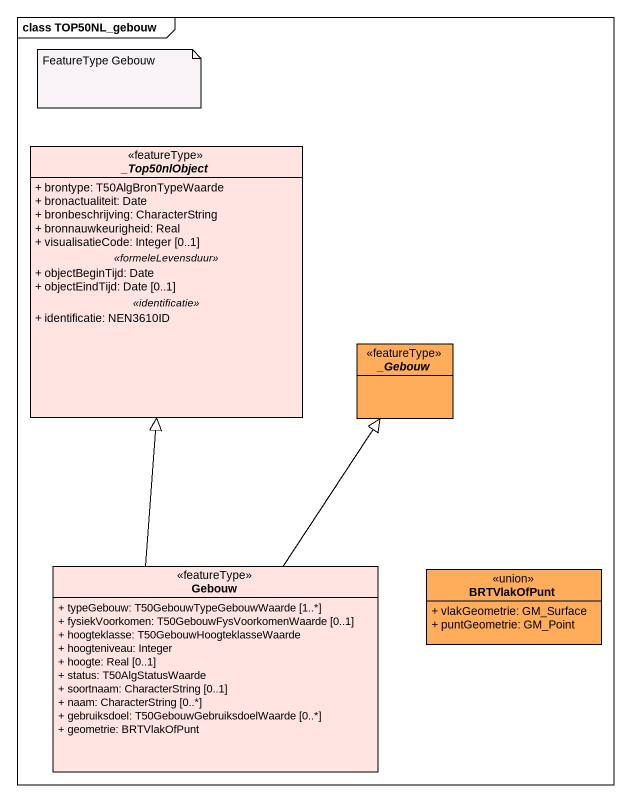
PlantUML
@startuml
mainframe class TOP50NL_gebouw
hide circle
hide empty members
skinparam classAttributeIconSize 0
abstract class "_Top50nlObject" as Top50nlObject <<featureType>> #FFE4E1 {
  + brontype: T50AlgBronTypeWaarde
  + bronactualiteit: Date
  + bronbeschrijving: CharacterString
  + bronnauwkeurigheid: Real
  + visualisatieCode: Integer [0..1]
  .. <<formeleLevensduur>> ..
  + objectBeginTijd: Date
  + objectEindTijd: Date [0..1]
  .. <<identificatie>> ..
  + identificatie: NEN3610ID
}
abstract class "_Gebouw" as Gebouw <<featureType>> #FFAD5B
class "Gebouw" as Gebouw_2 <<featureType>> #FFE4E1 {
  + typeGebouw: T50GebouwTypeGebouwWaarde [1..*]
  + fysiekVoorkomen: T50GebouwFysVoorkomenWaarde [0..1]
  + hoogteklasse: T50GebouwHoogteklasseWaarde
  + hoogteniveau: Integer
  + hoogte: Real [0..1]
  + status: T50AlgStatusWaarde
  + soortnaam: CharacterString [0..1]
  + naam: CharacterString [0..*]
  + gebruiksdoel: T50GebouwGebruiksdoelWaarde [0..*]
  + geometrie: BRTVlakOfPunt
}
class BRTVlakOfPunt <<union>> #FFAD5B {
  + vlakGeometrie: GM_Surface
  + puntGeometrie: GM_Point
}
Gebouw_2 -up-|> Top50nlObject
Gebouw_2 -up-|> Gebouw
note as N1
  FeatureType Gebouw
end note
@enduml
